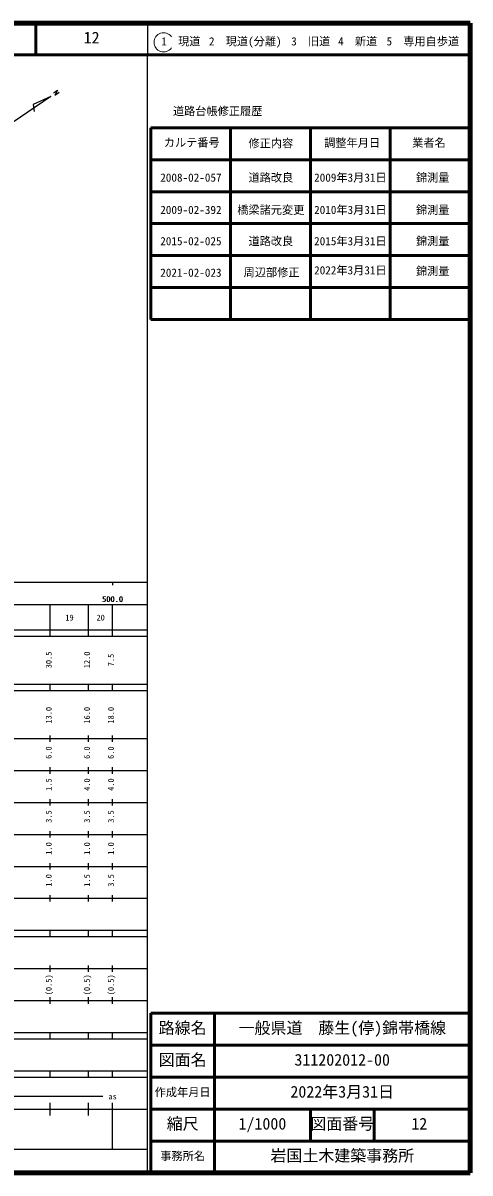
# Model space of a CAD drawing. Units: millimetres, scale not verified. Extents: x 40000 to 680000, y 20000 to 380000.
# Drawn here: x 539994 to 680000, y 20000 to 380000 of the extents above; entities that cross this region are included whole.
import ezdxf
from ezdxf.enums import TextEntityAlignment as Align

# ---------------------------------------------------------------- set-up
doc = ezdxf.new("R2010")
doc.units = ezdxf.units.MM
doc.header["$LTSCALE"] = 1000
for name, color, linetype, lineweight in [('M-BMK-SRVR', 3, 'Continuous', 25), ('M-TTL', 2, 'Continuous', 140), ('M-TTL-BAND', 7, 'Continuous', 25), ('M-TTL-FRAM', 2, 'Continuous', 50), ('M-TTL-LINE', 7, 'Continuous', 50), ('M-TTL-TXT', 7, 'Continuous', 13)]:
    doc.layers.add(name, color=color, linetype=linetype, lineweight=lineweight)
doc.styles.add('ＭＳ ゴシック', font='')
doc.styles.get('ＭＳ ゴシック').set_extended_font_data('MS Gothic')

msp = doc.modelspace()

# ---------------------------------------------------------------- linework, layer by layer
at = {"layer": 'M-BMK-SRVR'}
for p, q in [((548738, 357016), (528075, 342943)), ((548738, 357016), (543216, 354465)), ((549568, 358109), (550843, 358978)), ((550843, 358978), (550015, 357445)), ((550015, 357445), (551291, 358323)), ((543216, 354465), (543515, 352249))]:
    msp.add_line(p, q, dxfattribs=at)
at = {"layer": 'M-TTL'}
for p, q in [((680000, 380000), (40000, 380000)), ((680000, 20000), (680000, 380000)), ((40000, 20000), (680000, 20000))]:
    msp.add_line(p, q, dxfattribs=at)
at = {"layer": 'M-TTL-BAND'}
for p, q in [((579000, 380000), (579000, 370000)), ((579000, 20000), (579000, 370000)), ((40000, 205000), (579000, 205000)), ((568000, 205000), (568000, 204000)), ((68000, 198000), (579000, 198000)), ((548500, 188000), (548500, 198000)), ((560500, 188000), (560500, 198000)), ((568000, 188000), (568000, 198000)), ((40000, 190000), (579000, 190000)), ((40000, 188000), (579000, 188000)), ((40000, 173000), (579000, 173000)), ((548500, 171000), (548500, 173000)), ((560500, 171000), (560500, 173000)), ((568000, 171000), (568000, 173000)), ((40000, 171000), (579000, 171000)), ((40000, 156000), (579000, 156000)), ((548500, 155000), (548500, 157000)), ((560500, 155000), (560500, 157000)), ((568000, 155000), (568000, 157000)), ((46000, 146000), (579000, 146000)), ((548500, 145000), (548500, 147000)), ((560500, 145000), (560500, 147000)), ((568000, 145000), (568000, 147000)), ((548500, 135000), (548500, 137000)), ((560500, 135000), (560500, 137000)), ((568000, 135000), (568000, 137000)), ((52000, 136000), (579000, 136000)), ((46000, 126000), (579000, 126000)), ((548500, 125000), (548500, 127000)), ((560500, 125000), (560500, 127000)), ((568000, 125000), (568000, 127000)), ((52000, 116000), (579000, 116000)), ((548500, 115000), (548500, 117000)), ((560500, 115000), (560500, 117000)), ((568000, 115000), (568000, 117000)), ((46000, 106000), (579000, 106000)), ((548500, 105000), (548500, 107000)), ((560500, 105000), (560500, 107000)), ((568000, 105000), (568000, 107000)), ((40000, 96000), (579000, 96000)), ((40000, 94000), (579000, 94000)), ((548500, 94000), (548500, 96000)), ((560500, 94000), (560500, 96000)), ((568000, 94000), (568000, 96000)), ((49000, 84000), (579000, 84000)), ((548500, 83000), (548500, 85000)), ((560500, 83000), (560500, 85000)), ((568000, 83000), (568000, 85000)), ((40000, 74000), (579000, 74000)), ((548500, 73000), (548500, 75000)), ((560500, 73000), (560500, 75000)), ((568000, 73000), (568000, 75000)), ((40000, 64000), (579000, 64000)), ((40000, 62000), (579000, 62000)), ((548500, 62000), (548500, 64000)), ((560500, 62000), (560500, 64000)), ((568000, 62000), (568000, 64000)), ((40000, 52000), (579000, 52000)), ((548500, 50000), (548500, 52000)), ((560500, 50000), (560500, 52000)), ((568000, 50000), (568000, 52000)), ((40000, 50000), (579000, 50000)), ((417500, 44000), (565000, 44000)), ((40000, 40000), (579000, 40000)), ((548500, 38000), (548500, 42000)), ((560500, 38000), (560500, 42000)), ((568000, 27500), (568000, 42000)), ((68000, 27500), (579000, 27500))]:
    msp.add_line(p, q, dxfattribs=at)
at = {"layer": 'M-TTL-FRAM'}
for p, q in [((580000, 347197), (580000, 287197)), ((580000, 347197), (680000, 347197)), ((580000, 287197), (680000, 287197)), ((680000, 70000), (580000, 70000)), ((580000, 70000), (580000, 20000))]:
    msp.add_line(p, q, dxfattribs=at)
at = {"layer": 'M-TTL-LINE'}
for p, q in [((543997, 380000), (543997, 370000)), ((40000, 370000), (680000, 370000)), ((605000, 347197), (605000, 287197)), ((630000, 347197), (630000, 287197)), ((655000, 347197), (655000, 287197)), ((580000, 337197), (680000, 337197)), ((580000, 327197), (680000, 327197)), ((580000, 317197), (680000, 317197)), ((580000, 307197), (680000, 307197)), ((580000, 297197), (680000, 297197)), ((600000, 70000), (600000, 20000)), ((680000, 60000), (580000, 60000)), ((680000, 50000), (580000, 50000)), ((680000, 40000), (580000, 40000)), ((630000, 40000), (630000, 37500)), ((650000, 40000), (650000, 37500)), ((630000, 37500), (630000, 32500)), ((650000, 37500), (650000, 32500)), ((630000, 32500), (630000, 30000)), ((650000, 32500), (650000, 30000)), ((680000, 30000), (580000, 30000))]:
    msp.add_line(p, q, dxfattribs=at)
at = {"layer": 'M-TTL-TXT'}
msp.add_arc((584031, 373958), 3000, 35.68533, 324.31467, dxfattribs=at)

# ---------------------------------------------------------------- texts
at = {"layer": 'M-TTL-BAND', "style": 'ＭＳ ゴシック'}
for s, p in [('500.0', (564719, 198195)), ('500.0', (564875, 198195)), ('19', (553250, 192405)), ('20', (563000, 192405)), ('as', (566750, 42500))]:
    msp.add_text(s, height=1833, dxfattribs=at).set_placement(p, align=Align.BOTTOM_LEFT)
for s, p in [('30.5', (549500, 178000)), ('12.0', (561500, 178000)), ('7.5', (569000, 178625)), ('13.0', (549500, 160674)), ('16.0', (561500, 160674)), ('18.0', (569000, 160674)), ('6.0', (549500, 149625)), ('6.0', (561500, 149625)), ('6.0', (569000, 149625)), ('1.5', (549500, 139625)), ('4.0', (561500, 139625)), ('4.0', (569000, 139625)), ('3.5', (549500, 129625)), ('3.5', (561500, 129625)), ('3.5', (569000, 129625)), ('1.0', (549500, 119625)), ('1.0', (561500, 119625)), ('1.0', (569000, 119625)), ('1.0', (549500, 109625)), ('1.5', (561500, 109625)), ('3.5', (569000, 109625)), ('(0.5)', (549500, 75639)), ('(0.5)', (561500, 75639)), ('(0.5)', (569000, 75639))]:
    msp.add_text(s, height=1833, rotation=90, dxfattribs=at).set_placement(p, align=Align.BOTTOM_LEFT)
at = {"layer": 'M-TTL-TXT', "style": 'ＭＳ ゴシック'}
for s, height, p in [('12', 3666, (558997, 372500)), ('1\u3000現道', 2566, (583323, 372208)), ('2\u3000現道(分離)', 2566, (598244, 372208)), ('3\u3000旧道', 2566, (623996, 372208)), ('4\u3000新道', 2566, (638699, 372208)), ('5\u3000専用自歩道', 2566, (653853, 372208)), ('道路台帳修正履歴', 2566, (586968, 350363)), ('カルテ番号', 2566, (584089, 340527)), ('修正内容', 2566, (610619, 340273)), ('調整年月日', 2566, (634339, 340447)), ('業者名', 2566, (661884, 340447)), ('2008-02-057', 2566, (582987, 329554)), ('道路改良', 2566, (610619, 329554)), ('2009年3月31日', 2566, (631177, 329554)), ('錦測量', 2566, (663069, 329554)), ('2009-02-392', 2566, (582987, 319439)), ('橋梁諸元変更', 2566, (607119, 319439)), ('2010年3月31日', 2566, (631177, 319439)), ('錦測量', 2566, (663069, 319439)), ('道路改良', 2566, (610619, 309657)), ('2015年3月31日', 2566, (631177, 309657)), ('錦測量', 2566, (663069, 309657)), ('2015-02-025', 2566, (582987, 309657)), ('2021-02-023', 2566, (582987, 299791)), ('周辺部修正', 2566, (609105, 299891)), ('2022年3月31日', 2566, (631177, 300537)), ('錦測量', 2566, (663069, 300289)), ('路線名', 3666, (582500, 62500)), ('路線名', 3666, (582500, 62500)), ('一般県道\u3000藤生(停)錦帯橋線', 3666, (607500, 62500)), ('図面名', 3666, (582500, 52500)), ('図面名', 3666, (582500, 52500)), ('311202012-00', 3666, (625000, 52500)), ('作成年月日', 2566, (581250, 43250)), ('作成年月日', 2566, (581250, 43250)), ('2022年3月31日', 3666, (623750, 42500)), ('縮尺', 3666, (585000, 32500)), ('縮尺', 3666, (585000, 32500)), ('1/1000', 3666, (607500, 32500)), ('図面番号', 3666, (630000, 32500)), ('図面番号', 3666, (630000, 32500)), ('12', 3666, (661625, 32500)), ('事務所名', 2566, (583000, 23250)), ('事務所名', 2566, (583000, 23250)), ('岩国土木建築事務所', 3666, (617500, 22500))]:
    msp.add_text(s, height=height, dxfattribs=at).set_placement(p, align=Align.BOTTOM_LEFT)

doc.saveas('drawing.dxf')
